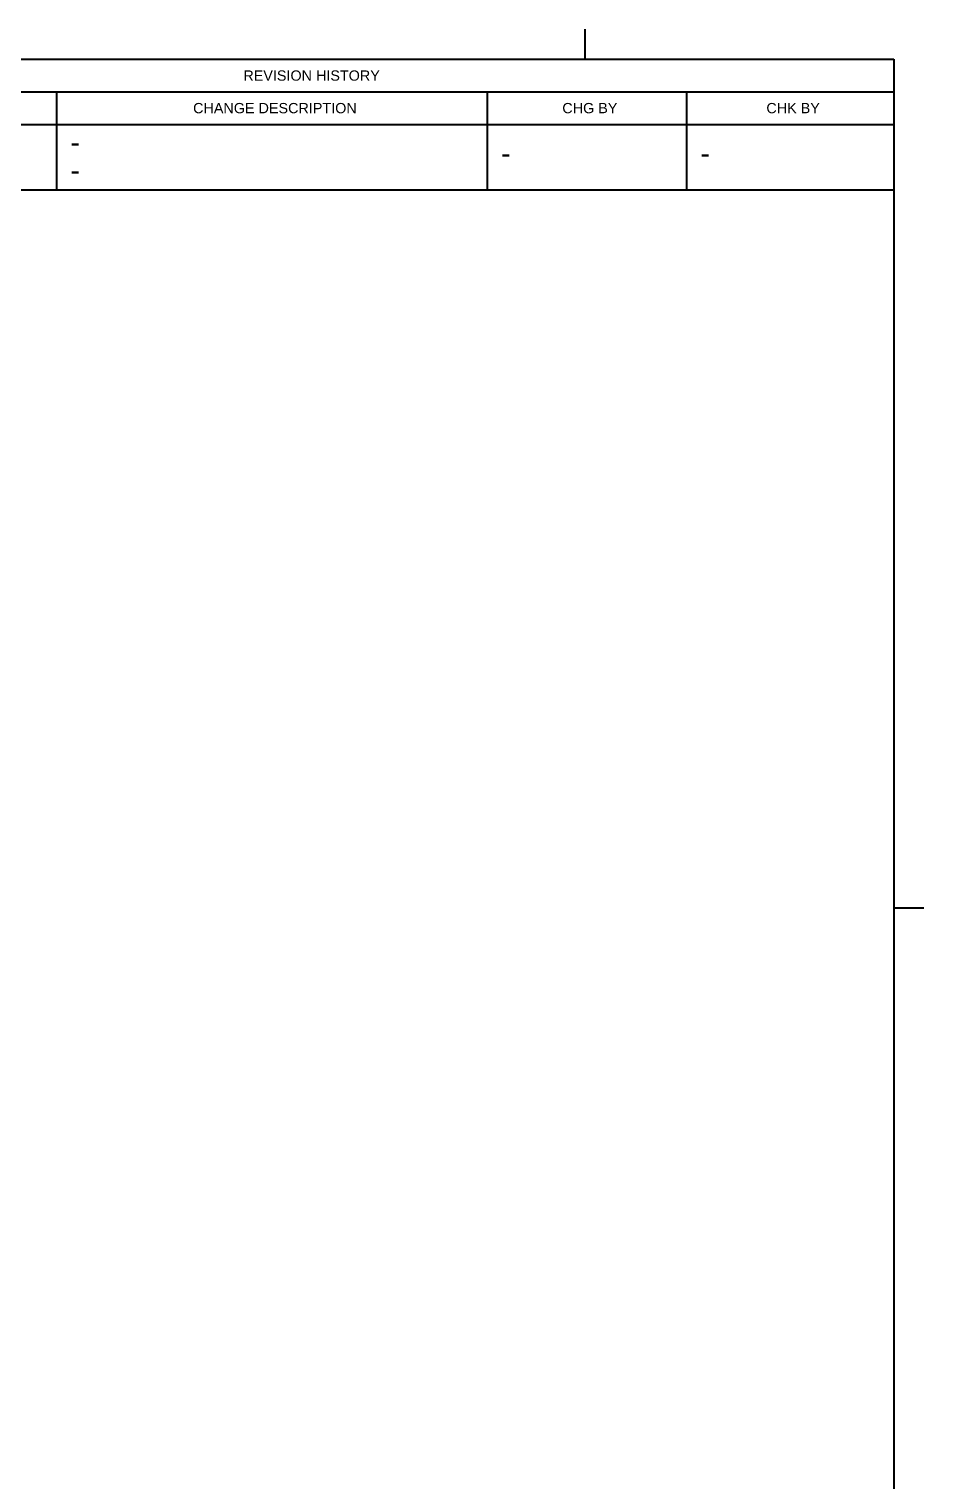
# Model space of a CAD drawing. Header units: inches. Extents: x -15 to 162, y -14 to 102.
# Drawn here: x 135.25 to 162.14, y 57.96 to 101.58 of the extents above; entities that cross this region are included whole.
import ezdxf
from ezdxf.enums import TextEntityAlignment as Align

# ---------------------------------------------------------------- set-up
doc = ezdxf.new("R2010")
doc.units = ezdxf.units.IN
doc.header["$MEASUREMENT"] = 0
doc.layers.add('ATTRIBUTE', color=3, linetype='Continuous')
doc.layers.add('TITLE BLOCK', color=8, linetype='Continuous')
doc.styles.add('Text Style48', font='arial.ttf')

# ---------------------------------------------------------------- blocks, each defined once
blk = doc.blocks.new('*U15')
at = {"layer": 'TITLE BLOCK'}
for p, q in [((32.1784, 0), (32.1784, 0.176)), ((0, 0), (33.98, 0)), ((33.98, 0), (33.98, -22.0023)), ((27.1356, 0), (33.98, 0)), ((33.98, 0), (33.98, -0.7632)), ((28.3029, -0.1901), (29.0952, -0.1901)), ((29.0952, -0.1901), (29.0952, -0.3802)), ((29.0952, -0.1901), (31.6083, -0.1901)), ((29.0952, -0.1901), (29.0952, -0.3802)), ((31.6083, -0.1901), (31.6083, -0.3802)), ((31.6083, -0.1901), (32.7704, -0.1901)), ((31.6083, -0.1901), (31.6083, -0.3802)), ((32.7704, -0.1901), (32.7704, -0.3802)), ((32.7704, -0.1901), (33.98, -0.1901)), ((32.7704, -0.1901), (32.7704, -0.3802)), ((28.3029, -0.3802), (29.0952, -0.3802)), ((29.0952, -0.3802), (29.0952, -0.7632)), ((29.0952, -0.3802), (31.6083, -0.3802)), ((29.0952, -0.3802), (29.0952, -0.7632)), ((31.6083, -0.3802), (31.6083, -0.7632)), ((31.6083, -0.3802), (32.7704, -0.3802)), ((31.6083, -0.3802), (31.6083, -0.7632)), ((32.7704, -0.3802), (32.7704, -0.7632)), ((32.7704, -0.3802), (33.98, -0.3802)), ((32.7704, -0.3802), (32.7704, -0.7632)), ((33.98, -0.7632), (27.1313, -0.7632)), ((33.98, -4.9505), (34.156, -4.9505))]:
    blk.add_line(p, q, dxfattribs=at)
at = {"layer": 'ATTRIBUTE'}
for p in [(29.1762, -0.5463), (31.6893, -0.6098), (32.8515, -0.6098), (29.1762, -0.7095)]:
    blk.add_text('-', height=0.125, dxfattribs=at).set_placement(p)
for tag, height, p in [('DESDATE', 0.1375, (29.8546, -20.3631)), ('DESCRIPTION1', 0.1375, (29.0295, -20.8944)), ('DESCRIPTION2', 0.1375, (29.0295, -21.1172)), ('SHEET', 0.22, (26.5542, -21.2872)), ('MACHNAME1', 0.1375, (29.0295, -21.6145)), ('DRAWINGNUM', 0.22, (32.3298, -21.6998)), ('MACHNAME2', 0.1375, (29.0295, -21.8373))]:
    blk.add_attdef(tag, text='', height=height, dxfattribs=at).set_placement(p, align=Align.MIDDLE)
blk.add_attdef('TOTAL', text='', height=0.22, dxfattribs=at).set_placement((26.5542, -21.8373), align=Align.MIDDLE_CENTER)
at = {"layer": 'TITLE BLOCK', "char_height": 0.06, "attachment_point": 7, "style": 'Text Style48'}
for s, insert in [('REVISION HISTORY', (30.185, -0.1261)), ('CHANGE DESCRIPTION', (29.8918, -0.3161)), ('CHG BY', (32.0461, -0.3161)), ('CHK BY', (33.2366, -0.3161))]:
    blk.add_mtext(s, dxfattribs=dict(at, insert=insert))

msp = doc.modelspace()

# ---------------------------------------------------------------- block references
at = {"xscale": 5.150152606739742, "yscale": 5.150152606739742, "zscale": 5.150152606739742}
msp.add_blockref('*U15', (-13.771, 100.673), dxfattribs=at)

doc.saveas('drawing.dxf')
